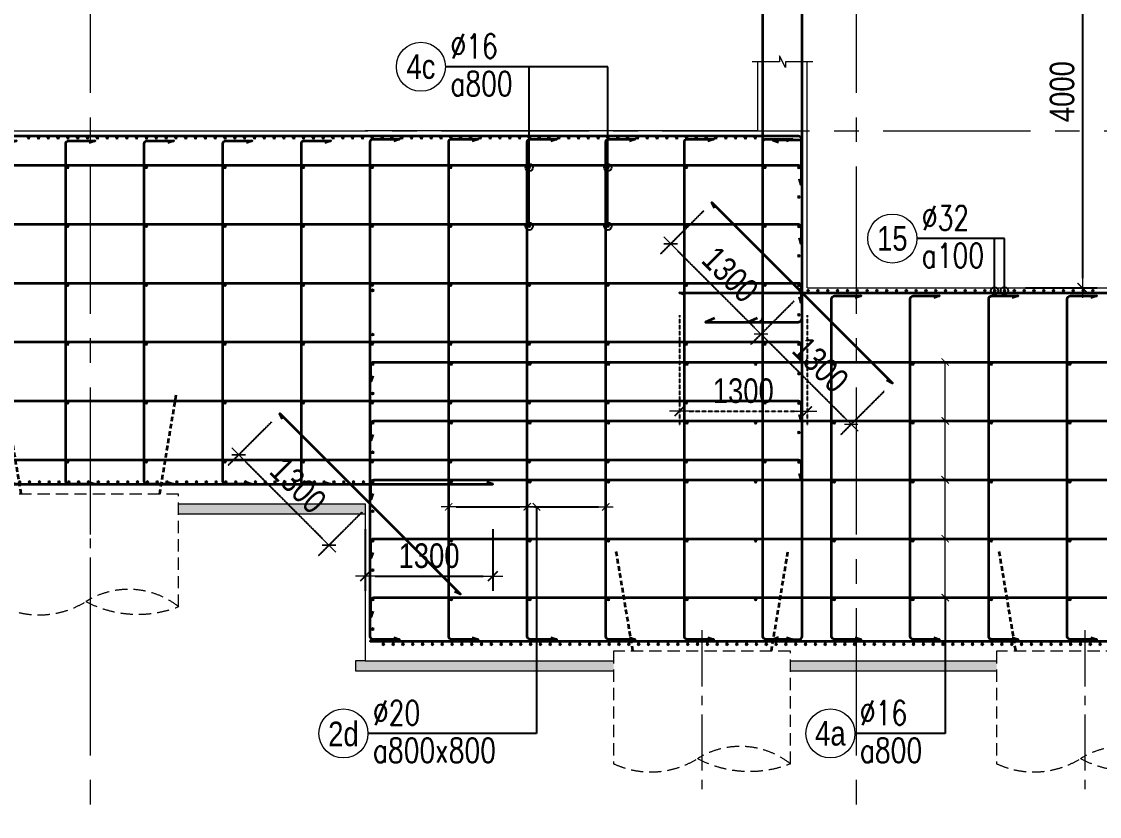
# Model space of a CAD drawing. Header units: millimetres. Extents: x -134772 to 596971, y -129535 to 35703.
# Drawn here: x 102808 to 113785, y -92964 to -84866 of the extents above; entities that cross this region are included whole.
import ezdxf
from ezdxf.enums import TextEntityAlignment as Align

# ---------------------------------------------------------------- set-up
doc = ezdxf.new("R2010")
doc.units = ezdxf.units.MM
doc.header["$MEASUREMENT"] = 0
for name, pattern in [('CENTER2', [28.575, 19.05, -3.175, 3.175, -3.175]), ('HIDDEN', [0.375, 0.25, -0.125]), ('POD_Grid$0$CENTER2', [1.125, 0.75, -0.125, 0.125, -0.125])]:
    doc.linetypes.add(name, pattern=pattern)
doc.layers.get('Defpoints').update_dxf_attribs({"color": 252})
for name, color, linetype, lineweight in [('KC-TRUC', 5, 'CENTER2', 18), ('NDC_S_CONTINUOUS', 3, 'Continuous', 20), ('NDC_S_DIM', 1, 'Continuous', 9), ('NDC_S_HATCH MATERIAL', 8, 'Continuous', 13), ('NDC_S_LEADER', 1, 'Continuous', 9), ('NDC_S_REBAR', 4, 'Continuous', 35), ('NDC_S_VN TEXT', 7, 'Continuous', 9), ('POD_Grid$0$NDC_S_AXIS', 5, 'POD_Grid$0$CENTER2', 13)]:
    doc.layers.add(name, color=color, linetype=linetype, lineweight=lineweight)
doc.styles.add('ARIAL', font='arial.ttf', dxfattribs={"width": 0.8})
doc.styles.add('NDC_ARIAL', font='arial.ttf', dxfattribs={"width": 0.8})
doc.styles.add('NDC_ROMANS', font='romans.shx', dxfattribs={"width": 0.8})
doc.dimstyles.new('NDC_1-100', dxfattribs={"dimscale": 100, "dimtxt": 2.5, "dimasz": 1, "dimexe": 1.5, "dimexo": 0, "dimgap": 0.8, "dimtad": 1, "dimdec": 0, "dimdsep": 46, "dimtxsty": 'NDC_ARIAL', "dimblk": 'DIMMARK', "dimcen": 49999.938995, "dimdle": 1.5, "dimclrd": 1, "dimclre": 1, "dimclrt": 3, "dimadec": 0, "dimazin": 0, "dimtfac": 1, "dimtdec": 0, "dimtix": 1, "dimtmove": 2, "dimatfit": 3, "dimfxl": 1, "dimarcsym": 0})
doc.dimstyles.new('NDC_1-50', dxfattribs={"dimscale": 50, "dimtxt": 2.5, "dimasz": 1, "dimexe": 1.5, "dimexo": 0, "dimgap": 0.8, "dimtad": 1, "dimdec": 0, "dimdsep": 46, "dimtxsty": 'NDC_ARIAL', "dimblk": 'DIMMARK', "dimcen": 49999.938995, "dimdle": 1.5, "dimclrd": 1, "dimclre": 1, "dimclrt": 3, "dimadec": 0, "dimazin": 0, "dimtfac": 1, "dimtdec": 0, "dimtix": 1, "dimtmove": 2, "dimatfit": 3, "dimfxl": 1, "dimarcsym": 0})

# ---------------------------------------------------------------- blocks, each defined once
blk = doc.blocks.new('*U686')
at = {"layer": 'KC-TRUC', "ltscale": 30}
blk.add_line((0, 311), (0, -1385), dxfattribs=at)
at = {"layer": 'NDC_S_HATCH MATERIAL', "color": 2, "linetype": 'HIDDEN', "ltscale": 500}
blk.add_lwpolyline([(900, -1049), (900, 98), (-900, 98), (-900, -1049)], dxfattribs=at)
for centre, major_axis, start_param, end_param in [((390, -1697), (-583, 583), -1.452433, -0.227584), ((-521, -233), (-636, 636), 1.921341, 2.912184), ((484, 22), (812, 812), 3.446929, 4.297833)]:
    blk.add_ellipse(centre, major_axis=major_axis, ratio=1, start_param=start_param, end_param=end_param, dxfattribs=at)
at = {"layer": 'NDC_S_REBAR', "linetype": 'HIDDEN', "ltscale": 200}
for p, q in [((-876, 1115), (-707, 100)), ((707, 100), (876, 1115))]:
    blk.add_line(p, q, dxfattribs=at)
blk = doc.blocks.new('kata_block_THEP')
at = {"layer": 'NDC_S_REBAR', "color": 0}
for p, q in [((-0.5, 0), (0.5, 0)), ((-0.35, 0.35), (0.35, -0.35)), ((0.35, 0.35), (-0.35, -0.35)), ((0, 0.5), (0, -0.5))]:
    blk.add_line(p, q, dxfattribs=at)
at = {"layer": 'NDC_S_REBAR', "color": 0, "const_width": 0.0833}
blk.add_lwpolyline([(-0.5, 0, 1), (0.5, 0, 1), (-0.5, 0, 1)], format="xyb", dxfattribs=at)
blk = doc.blocks.new('*U908')
at = {"layer": 'NDC_S_REBAR', "xscale": 25, "yscale": 25, "zscale": 25}
blk.add_blockref('kata_block_THEP', (0, 0), dxfattribs=at)
blk = doc.blocks.new('*U909')
at = {"layer": 'NDC_S_CONTINUOUS', "color": 0, "linetype": 'ByBlock', "lineweight": -2, "transparency": 16777216}
for p in [(0, 0), (100, 0), (200, 0), (300, 0), (400, 0), (500, 0), (600, 0), (700, 0), (800, 0), (900, 0), (1000, 0), (1100, 0), (1200, 0), (1300, 0), (1400, 0), (1500, 0), (1600, 0), (1700, 0), (1800, 0), (1900, 0), (2000, 0), (2100, 0), (2200, 0), (2300, 0), (2400, 0), (2500, 0), (2600, 0), (2700, 0), (2800, 0), (2900, 0), (3000, 0), (3100, 0), (3200, 0), (3300, 0), (3400, 0), (3500, 0), (3600, 0), (3700, 0), (3800, 0), (3900, 0), (4000, 0), (4100, 0), (4200, 0), (4300, 0), (4400, 0), (4500, 0), (4600, 0), (4700, 0), (4800, 0), (4900, 0), (5000, 0), (5100, 0), (5200, 0), (5300, 0), (5400, 0), (5500, 0), (5600, 0), (5700, 0), (5800, 0), (5900, 0), (6000, 0), (6100, 0), (6200, 0), (6300, 0), (6400, 0), (6500, 0), (6600, 0), (6700, 0), (6800, 0), (6900, 0), (7000, 0), (7100, 0), (7200, 0), (7300, 0), (7400, 0), (7500, 0), (7600, 0), (7700, 0), (7800, 0), (7900, 0), (8000, 0), (8100, 0), (8200, 0), (8300, 0), (8400, 0), (8500, 0), (8600, 0), (8700, 0), (8800, 0), (8900, 0), (9000, 0), (9100, 0), (9200, 0), (9300, 0), (9400, 0), (9500, 0), (9600, 0), (9700, 0), (9800, 0), (9900, 0), (10000, 0), (10100, 0), (10200, 0), (10300, 0), (10400, 0), (10500, 0), (10600, 0), (10700, 0), (10800, 0)]:
    blk.add_blockref('*U908', p, dxfattribs=at)
blk = doc.blocks.new('*U11')
blk.add_circle((-2.5, 0), 2.5)
at = {"layer": 'NDC_S_VN TEXT', "color": 3, "style": 'NDC_ROMANS', "width": 0.75}
for tag, p in [('DK1', (0.5, 0.85)), ('KC1', (0.5, -2.97))]:
    blk.add_attdef(tag, p, '', height=2.5, dxfattribs=at)
at = {"layer": 'NDC_S_VN TEXT', "color": 7, "style": 'ARIAL', "width": 0.8}
blk.add_attdef('SH2', text='', height=2.5, dxfattribs=at).set_placement((-2.5, 0), align=Align.MIDDLE)
blk = doc.blocks.new('DIMMARK')
at = {"layer": 'NDC_S_DIM', "color": 1}
blk.add_line((-1.5, 0), (1, 0), dxfattribs=at)
at = {"layer": 'NDC_S_DIM', "color": 2, "const_width": 0.15}
blk.add_lwpolyline([(-0.5, -0.5), (0.5, 0.5)], dxfattribs=at)
blk = doc.blocks.new('*U911')
at = {"layer": 'NDC_S_REBAR', "xscale": -25, "yscale": 25, "zscale": 25, "rotation": 270}
blk.add_blockref('kata_block_THEP', (0, 0), dxfattribs=at)
blk = doc.blocks.new('*U910')
at = {"layer": 'NDC_S_DIM', "color": 0, "linetype": 'ByBlock', "lineweight": -2, "transparency": 16777216}
for p in [(0, 3000), (0, 2400), (0, 1800), (0, 1200), (0, 600), (0, 0)]:
    blk.add_blockref('*U911', p, dxfattribs=at)
blk = doc.blocks.new('*U921')
at = {"layer": 'NDC_S_REBAR', "xscale": 25, "yscale": 25, "zscale": 25}
blk.add_blockref('kata_block_THEP', (0, 0), dxfattribs=at)
blk = doc.blocks.new('*U922')
at = {"layer": 'NDC_S_CONTINUOUS', "color": 0, "linetype": 'ByBlock', "lineweight": -2, "transparency": 16777216}
for p in [(7400, 0), (7500, 0), (7600, 0), (7700, 0), (7800, 0), (7900, 0), (8000, 0), (8100, 0), (8200, 0), (8300, 0), (8400, 0), (8500, 0), (8600, 0), (8700, 0), (8800, 0), (8900, 0), (9000, 0), (9100, 0), (9200, 0), (9300, 0), (9400, 0), (9500, 0), (9600, 0), (9700, 0), (9800, 0), (9900, 0), (10000, 0), (10100, 0), (10200, 0), (10300, 0), (10400, 0), (10500, 0), (10600, 0), (10700, 0), (10800, 0), (10900, 0), (11000, 0), (11100, 0), (11200, 0), (11300, 0), (11400, 0), (11500, 0), (11600, 0), (11700, 0), (11800, 0), (11900, 0), (12000, 0), (12100, 0), (12200, 0), (12300, 0), (12400, 0), (12500, 0), (12600, 0), (12700, 0), (12800, 0), (12900, 0), (13000, 0), (13100, 0), (13200, 0), (13300, 0), (13400, 0), (13500, 0), (13600, 0), (13700, 0), (13800, 0), (13900, 0), (14000, 0), (14100, 0), (14200, 0), (14300, 0), (14400, 0), (14500, 0), (14600, 0), (14700, 0), (14800, 0)]:
    blk.add_blockref('*U921', p, dxfattribs=at)
blk = doc.blocks.new('*U926')
at = {"layer": 'NDC_S_REBAR', "xscale": -25, "yscale": 25, "zscale": 25, "rotation": 270}
blk.add_blockref('kata_block_THEP', (0, 0), dxfattribs=at)
blk = doc.blocks.new('*U925')
at = {"layer": 'NDC_S_DIM', "color": 0, "linetype": 'ByBlock', "lineweight": -2, "transparency": 16777216}
for p in [(0, 3000), (0, 2400), (0, 1800), (0, 1200), (0, 600), (0, 0)]:
    blk.add_blockref('*U926', p, dxfattribs=at)
blk = doc.blocks.new('*U923')
at = {"layer": 'NDC_S_DIM'}
blk.add_blockref('*U925', (0, -1500), dxfattribs=at)
blk = doc.blocks.new('*U924')
at = {"layer": 'NDC_S_DIM', "color": 0, "linetype": 'ByBlock', "lineweight": -2, "transparency": 16777216}
for p in [(0, 0), (800, 0), (1600, 0), (2400, 0), (3200, 0)]:
    blk.add_blockref('*U923', p, dxfattribs=at)
blk = doc.blocks.new('*U930')
at = {"layer": 'NDC_S_REBAR', "xscale": -25, "yscale": 25, "zscale": 25, "rotation": 270}
blk.add_blockref('kata_block_THEP', (0, 0), dxfattribs=at)
blk = doc.blocks.new('*U929')
at = {"layer": 'NDC_S_DIM', "color": 0, "linetype": 'ByBlock', "lineweight": -2, "transparency": 16777216}
for p in [(0, 3000), (0, 2400), (0, 1800), (0, 1200), (0, 600), (0, 0)]:
    blk.add_blockref('*U930', p, dxfattribs=at)
blk = doc.blocks.new('*U927')
at = {"layer": 'NDC_S_DIM'}
blk.add_blockref('*U929', (0, -1500), dxfattribs=at)
blk = doc.blocks.new('*U928')
at = {"layer": 'NDC_S_DIM', "color": 0, "linetype": 'ByBlock', "lineweight": -2, "transparency": 16777216}
for p in [(0, 0), (800, 0), (1600, 0), (2400, 0), (3200, 0)]:
    blk.add_blockref('*U927', p, dxfattribs=at)
blk = doc.blocks.new('*D931')
at = {"layer": 'Defpoints', "color": 0, "transparency": 16777216}
for p in [(106308, -90039), (107608, -90039), (107608, -90516)]:
    blk.add_point(p, dxfattribs=at)
at = {"layer": 'NDC_S_DIM', "color": 1, "lineweight": -2, "transparency": 16777216}
for p, q in [((106308, -90039), (106308, -90666)), ((107608, -90039), (107608, -90666)), ((106408, -90516), (107508, -90516))]:
    blk.add_line(p, q, dxfattribs=at)
at = {"layer": 'NDC_S_DIM', "color": 1, "lineweight": -2, "transparency": 16777216, "xscale": 100, "yscale": 100, "zscale": 100, "rotation": 180}
blk.add_blockref('DIMMARK', (106308, -90516), dxfattribs=at)
at = {"layer": 'NDC_S_DIM', "color": 1, "lineweight": -2, "transparency": 16777216, "xscale": 100, "yscale": 100, "zscale": 100}
blk.add_blockref('DIMMARK', (107608, -90516), dxfattribs=at)
at = {"layer": 'NDC_S_DIM', "color": 3, "transparency": 16777216, "insert": (106958, -90309), "char_height": 250, "attachment_point": 5, "style": 'NDC_ARIAL'}
blk.add_mtext('1300', dxfattribs=at)
blk = doc.blocks.new('*D932')
at = {"layer": 'Defpoints', "color": 0, "linetype": 'HIDDEN', "transparency": 16777216}
for p in [(105353, -88946), (106273, -89865), (105938, -90200)]:
    blk.add_point(p, dxfattribs=at)
at = {"layer": 'NDC_S_DIM', "color": 1, "linetype": 'HIDDEN', "lineweight": -2, "transparency": 16777216}
for p, q in [((105353, -88946), (104913, -89386)), ((105090, -89351), (105868, -90129)), ((106273, -89865), (105832, -90306))]:
    blk.add_line(p, q, dxfattribs=at)
at = {"layer": 'NDC_S_DIM', "color": 1, "linetype": 'HIDDEN', "lineweight": -2, "transparency": 16777216, "xscale": 100, "yscale": 100, "zscale": 100}
for p, rotation in [((105019, -89280), 135.0000000000009), ((105938, -90200), 315.0000000000009)]:
    blk.add_blockref('DIMMARK', p, dxfattribs=dict(at, rotation=rotation))
at = {"layer": 'NDC_S_DIM', "color": 3, "linetype": 'HIDDEN', "transparency": 16777216, "insert": (105625, -89593), "char_height": 250, "attachment_point": 5, "rotation": 315, "style": 'NDC_ARIAL'}
blk.add_mtext('1300', dxfattribs=at)
blk = doc.blocks.new('*D933')
at = {"layer": 'Defpoints', "color": 0, "ltscale": 0.005, "transparency": 16777216}
for p in [(107958, -89810), (108758, -89810), (108758, -89810)]:
    blk.add_point(p, dxfattribs=at)
at = {"layer": 'NDC_S_LEADER', "color": 1, "lineweight": -2, "ltscale": 0.005, "transparency": 16777216}
for p, q in [((107958, -89810), (107958, -89735)), ((108758, -89810), (108758, -89735)), ((108033, -89810), (108683, -89810))]:
    blk.add_line(p, q, dxfattribs=at)
at = {"layer": 'NDC_S_LEADER', "color": 1, "lineweight": -2, "ltscale": 0.005, "transparency": 16777216, "xscale": 75, "yscale": 75, "zscale": 75, "rotation": 180}
blk.add_blockref('DIMMARK', (107958, -89810), dxfattribs=at)
at = {"layer": 'NDC_S_LEADER', "color": 1, "lineweight": -2, "ltscale": 0.005, "transparency": 16777216, "xscale": 75, "yscale": 75, "zscale": 75}
blk.add_blockref('DIMMARK', (108758, -89810), dxfattribs=at)
blk = doc.blocks.new('_ARCHTICK')
at = {"color": 0, "linetype": 'ByBlock', "const_width": 0.15}
blk.add_lwpolyline([(-0.5, -0.5), (0.5, 0.5)], dxfattribs=at)
blk = doc.blocks.new('*D934')
at = {"layer": 'Defpoints', "color": 0, "ltscale": 0.005, "transparency": 16777216}
for p in [(107158, -89810), (107958, -89810), (107958, -89810)]:
    blk.add_point(p, dxfattribs=at)
at = {"layer": 'NDC_S_LEADER', "color": 1, "lineweight": -2, "ltscale": 0.005, "transparency": 16777216}
for p, q in [((107158, -89810), (107158, -89735)), ((107958, -89810), (107958, -89735)), ((107233, -89810), (107883, -89810))]:
    blk.add_line(p, q, dxfattribs=at)
at = {"layer": 'NDC_S_LEADER', "color": 1, "lineweight": -2, "ltscale": 0.005, "transparency": 16777216, "xscale": 75, "yscale": 75, "zscale": 75, "rotation": 180}
blk.add_blockref('DIMMARK', (107158, -89810), dxfattribs=at)
at = {"layer": 'NDC_S_LEADER', "color": 1, "lineweight": -2, "ltscale": 0.005, "transparency": 16777216, "xscale": 75, "yscale": 75, "zscale": 75}
blk.add_blockref('DIMMARK', (107958, -89810), dxfattribs=at)
blk = doc.blocks.new('*U937')
at = {"layer": 'NDC_S_REBAR', "xscale": 25, "yscale": 25, "zscale": 25}
blk.add_blockref('kata_block_THEP', (0, 0), dxfattribs=at)
blk = doc.blocks.new('*U938')
at = {"layer": 'NDC_S_CONTINUOUS', "color": 0, "linetype": 'ByBlock', "lineweight": -2, "transparency": 16777216}
for p in [(0, 0), (100, 0), (200, 0), (300, 0), (400, 0), (500, 0), (600, 0), (700, 0), (800, 0), (900, 0), (1000, 0), (1100, 0), (1200, 0), (1300, 0), (1400, 0), (1500, 0), (1600, 0), (1700, 0), (1800, 0), (1900, 0), (2000, 0), (2100, 0), (2200, 0), (2300, 0), (2400, 0), (2500, 0), (2600, 0), (2700, 0), (2800, 0), (2900, 0), (3000, 0), (3100, 0), (3200, 0), (3300, 0), (3400, 0), (3500, 0), (3600, 0), (3700, 0), (3800, 0), (3900, 0), (4000, 0), (4100, 0), (4200, 0), (4300, 0), (4400, 0), (4500, 0), (4600, 0), (4700, 0), (4800, 0), (4900, 0), (5000, 0), (5100, 0), (5200, 0), (5300, 0), (5400, 0), (5500, 0), (5600, 0), (5700, 0), (5800, 0), (5900, 0), (6000, 0), (6100, 0), (6200, 0), (6300, 0), (6400, 0), (6500, 0), (6600, 0), (6700, 0), (6800, 0), (6900, 0), (7000, 0), (7100, 0), (7200, 0), (7300, 0)]:
    blk.add_blockref('*U937', p, dxfattribs=at)
blk = doc.blocks.new('*U935')
at = {"layer": 'NDC_S_REBAR', "xscale": -25, "yscale": 25, "zscale": 25, "rotation": 270}
for p in [(0, 1200), (0, 600), (0, 0), (0, -600), (0, -1200)]:
    blk.add_blockref('kata_block_THEP', p, dxfattribs=at)
blk = doc.blocks.new('*U936')
at = {"layer": 'NDC_S_DIM', "color": 0, "linetype": 'ByBlock', "lineweight": -2, "transparency": 16777216}
for p in [(0, 0), (800, 0), (1600, 0), (2400, 0), (3200, 0)]:
    blk.add_blockref('*U935', p, dxfattribs=at)
blk = doc.blocks.new('*D939')
at = {"layer": 'Defpoints', "color": 0, "ltscale": 0.005, "transparency": 16777216}
for p in [(107958, -89810), (108758, -89810), (108758, -89810)]:
    blk.add_point(p, dxfattribs=at)
at = {"layer": 'NDC_S_LEADER', "color": 1, "lineweight": -2, "ltscale": 0.005, "transparency": 16777216}
for p, q in [((107958, -89810), (107958, -89735)), ((108758, -89810), (108758, -89735)), ((108033, -89810), (108683, -89810))]:
    blk.add_line(p, q, dxfattribs=at)
at = {"layer": 'NDC_S_LEADER', "color": 1, "lineweight": -2, "ltscale": 0.005, "transparency": 16777216, "xscale": 75, "yscale": 75, "zscale": 75, "rotation": 180}
blk.add_blockref('DIMMARK', (107958, -89810), dxfattribs=at)
at = {"layer": 'NDC_S_LEADER', "color": 1, "lineweight": -2, "ltscale": 0.005, "transparency": 16777216, "xscale": 75, "yscale": 75, "zscale": 75}
blk.add_blockref('DIMMARK', (108758, -89810), dxfattribs=at)
blk = doc.blocks.new('*D940')
at = {"layer": 'Defpoints', "color": 0, "ltscale": 0.005, "transparency": 16777216}
for p in [(107158, -89810), (107958, -89810), (107958, -89810)]:
    blk.add_point(p, dxfattribs=at)
at = {"layer": 'NDC_S_LEADER', "color": 1, "lineweight": -2, "ltscale": 0.005, "transparency": 16777216}
for p, q in [((107158, -89810), (107158, -89735)), ((107958, -89810), (107958, -89735)), ((107233, -89810), (107883, -89810))]:
    blk.add_line(p, q, dxfattribs=at)
at = {"layer": 'NDC_S_LEADER', "color": 1, "lineweight": -2, "ltscale": 0.005, "transparency": 16777216, "xscale": 75, "yscale": 75, "zscale": 75, "rotation": 180}
blk.add_blockref('DIMMARK', (107158, -89810), dxfattribs=at)
at = {"layer": 'NDC_S_LEADER', "color": 1, "lineweight": -2, "ltscale": 0.005, "transparency": 16777216, "xscale": 75, "yscale": 75, "zscale": 75}
blk.add_blockref('DIMMARK', (107958, -89810), dxfattribs=at)
blk = doc.blocks.new('*U941')
at = {"layer": 'NDC_S_REBAR', "xscale": 25, "yscale": 25, "zscale": 25}
blk.add_blockref('kata_block_THEP', (0, 0), dxfattribs=at)
blk = doc.blocks.new('*U942')
at = {"layer": 'NDC_S_CONTINUOUS', "color": 0, "linetype": 'ByBlock', "lineweight": -2, "transparency": 16777216}
for p in [(0, 0), (100, 0), (200, 0), (300, 0), (400, 0), (500, 0), (600, 0), (700, 0), (800, 0), (900, 0), (1000, 0), (1100, 0), (1200, 0), (1300, 0), (1400, 0), (1500, 0), (1600, 0), (1700, 0), (1800, 0), (1900, 0), (2000, 0), (2100, 0), (2200, 0), (2300, 0), (2400, 0), (2500, 0), (2600, 0), (2700, 0), (2800, 0), (2900, 0)]:
    blk.add_blockref('*U941', p, dxfattribs=at)
blk = doc.blocks.new('*D943')
at = {"layer": 'Defpoints', "color": 0, "linetype": 'HIDDEN', "transparency": 16777216}
for p in [(109508, -87858), (110808, -87858), (110808, -88836)]:
    blk.add_point(p, dxfattribs=at)
at = {"layer": 'NDC_S_DIM', "color": 1, "linetype": 'HIDDEN', "lineweight": -2, "transparency": 16777216}
for p, q in [((109508, -87858), (109508, -88986)), ((110808, -87858), (110808, -88986)), ((109608, -88836), (110708, -88836))]:
    blk.add_line(p, q, dxfattribs=at)
at = {"layer": 'NDC_S_DIM', "color": 1, "linetype": 'HIDDEN', "lineweight": -2, "transparency": 16777216, "xscale": 100, "yscale": 100, "zscale": 100, "rotation": 180}
blk.add_blockref('DIMMARK', (109508, -88836), dxfattribs=at)
at = {"layer": 'NDC_S_DIM', "color": 1, "linetype": 'HIDDEN', "lineweight": -2, "transparency": 16777216, "xscale": 100, "yscale": 100, "zscale": 100}
blk.add_blockref('DIMMARK', (110808, -88836), dxfattribs=at)
at = {"layer": 'NDC_S_DIM', "color": 3, "linetype": 'HIDDEN', "transparency": 16777216, "insert": (110158, -88628), "char_height": 250, "attachment_point": 5, "style": 'NDC_ARIAL'}
blk.add_mtext('1300', dxfattribs=at)
blk = doc.blocks.new('*D944')
at = {"layer": 'Defpoints', "color": 0, "linetype": 'HIDDEN', "transparency": 16777216}
for p in [(109753, -86796), (110673, -87715), (110338, -88050)]:
    blk.add_point(p, dxfattribs=at)
at = {"layer": 'NDC_S_DIM', "color": 1, "linetype": 'HIDDEN', "lineweight": -2, "transparency": 16777216}
for p, q in [((109753, -86796), (109313, -87236)), ((109490, -87201), (110268, -87979)), ((110673, -87715), (110232, -88156))]:
    blk.add_line(p, q, dxfattribs=at)
at = {"layer": 'NDC_S_DIM', "color": 1, "linetype": 'HIDDEN', "lineweight": -2, "transparency": 16777216, "xscale": 100, "yscale": 100, "zscale": 100}
for p, rotation in [((109419, -87130), 135.0000000000009), ((110338, -88050), 315.0000000000009)]:
    blk.add_blockref('DIMMARK', p, dxfattribs=dict(at, rotation=rotation))
at = {"layer": 'NDC_S_DIM', "color": 3, "linetype": 'HIDDEN', "transparency": 16777216, "insert": (110025, -87443), "char_height": 250, "attachment_point": 5, "rotation": 315, "style": 'NDC_ARIAL'}
blk.add_mtext('1300', dxfattribs=at)
blk = doc.blocks.new('*D945')
at = {"layer": 'Defpoints', "color": 0, "linetype": 'HIDDEN', "transparency": 16777216}
for p in [(110673, -87715), (111592, -88635), (111257, -88969)]:
    blk.add_point(p, dxfattribs=at)
at = {"layer": 'NDC_S_DIM', "color": 1, "linetype": 'HIDDEN', "lineweight": -2, "transparency": 16777216}
for p, q in [((110673, -87715), (110232, -88156)), ((110409, -88120), (111187, -88898)), ((111592, -88635), (111151, -89075))]:
    blk.add_line(p, q, dxfattribs=at)
at = {"layer": 'NDC_S_DIM', "color": 1, "linetype": 'HIDDEN', "lineweight": -2, "transparency": 16777216, "xscale": 100, "yscale": 100, "zscale": 100}
for p, rotation in [((110338, -88050), 135.0000000005809), ((111257, -88969), 315.0000000005808)]:
    blk.add_blockref('DIMMARK', p, dxfattribs=dict(at, rotation=rotation))
at = {"layer": 'NDC_S_DIM', "color": 3, "linetype": 'HIDDEN', "transparency": 16777216, "insert": (110945, -88362), "char_height": 250, "attachment_point": 5, "rotation": 315, "style": 'NDC_ARIAL'}
blk.add_mtext('1300', dxfattribs=at)
blk = doc.blocks.new('*U1396')
at = {"layer": 'NDC_S_REBAR', "ltscale": 0.005}
blk.add_lwpolyline([(90, -1730), (150, -1750), (-118, -1750, -0.414214), (-150, -1718), (-150, 1718, -0.414214), (-118, 1750), (150, 1750), (90, 1730)], format="xyb", dxfattribs=at)
blk = doc.blocks.new('*U1397')
at = {"layer": 'NDC_S_DIM', "color": 0, "linetype": 'ByBlock', "lineweight": -2, "transparency": 16777216}
for p in [(0, 0), (800, 0), (1600, 0), (2400, 0), (3200, 0), (4000, 0), (4800, 0), (5600, 0), (6400, 0), (7200, 0), (8000, 0), (8800, 0)]:
    blk.add_blockref('*U1396', p, dxfattribs=at)
blk = doc.blocks.new('*U1398')
at = {"layer": 'NDC_S_REBAR', "ltscale": 0.005}
blk.add_lwpolyline([(90, -1730), (150, -1750), (-118, -1750, -0.414214), (-150, -1718), (-150, 1718, -0.414214), (-118, 1750), (150, 1750), (90, 1730)], format="xyb", dxfattribs=at)
blk = doc.blocks.new('*U1399')
at = {"layer": 'NDC_S_DIM', "color": 0, "linetype": 'ByBlock', "lineweight": -2, "transparency": 16777216}
for p in [(0, 0), (800, 0), (1600, 0), (2400, 0), (3200, 0), (4000, 0), (4800, 0), (5600, 0), (6400, 0), (7200, 0), (8000, 0), (8800, 0), (9600, 0), (10400, 0)]:
    blk.add_blockref('*U1398', p, dxfattribs=at)
blk = doc.blocks.new('*D1680')
at = {"layer": 'Defpoints', "color": 0, "transparency": 16777216}
for p in [(113031, -83580), (113031, -87580), (113613, -87580)]:
    blk.add_point(p, dxfattribs=at)
at = {"layer": 'NDC_S_DIM', "color": 1, "lineweight": -2, "transparency": 16777216}
for p, q in [((113031, -83580), (113763, -83580)), ((113613, -83680), (113613, -87480)), ((113031, -87580), (113763, -87580))]:
    blk.add_line(p, q, dxfattribs=at)
at = {"layer": 'NDC_S_DIM', "color": 1, "lineweight": -2, "transparency": 16777216, "xscale": 100, "yscale": 100, "zscale": 100}
for p, rotation in [((113613, -83580), 90), ((113613, -87580), 270)]:
    blk.add_blockref('DIMMARK', p, dxfattribs=dict(at, rotation=rotation))
at = {"layer": 'NDC_S_DIM', "color": 3, "transparency": 16777216, "insert": (113406, -85580), "char_height": 250, "attachment_point": 5, "rotation": 90, "style": 'NDC_ARIAL'}
blk.add_mtext('4000', dxfattribs=at)

msp = doc.modelspace()

# ---------------------------------------------------------------- hatches: boundary and pattern name
at = {"layer": 'NDC_S_HATCH MATERIAL'}
h = msp.add_hatch(dxfattribs=at)
h.set_pattern_fill('AR-CONC', color=256, scale=8)
h.set_pattern_definition([(50, (89308.86, -63159.69), (57.380815, -5.02017), [6, -66]), (355, (89308.86, -63159.69), (-11.10011, 60.17537), [4.8, -52.8]), (100.45144, (89313.64, -63160.107), (46.28071, 55.1552), [5.09922, -56.09137]), (46.1842, (89308.86, -63143.69), (85.3793, -13.24154), [9, -99]), (96.63564, (89315.97, -63144.79), (74.77296, 77.92949), [7.64883, -84.1371]), (351.18416, (89308.86, -63143.69), (74.77296, 77.9295), [7.2, -79.2]), (21, (89316.86, -63147.69), (47.752564, -32.20951), [6, -66]), (326, (89316.86, -63147.69), (19.46523, 58.012), [4.8, -52.8]), (71.45144, (89320.84, -63150.37), (67.21779, 25.80249), [5.09922, -56.09137]), (37.5, (89308.858, -63159.688), (0.972788, 26.631508), [0, -52.16, 0, -53.6, 0, -53]), (7.5, (89308.858, -63159.688), (21.045563, 31.552937), [0, -30.56, 0, -50.96, 0, -20.2]), (327.5, (89291.018, -63159.688), (42.705795, -1.80439), [0, -20, 0, -62.4, 0, -82.8]), (317.5, (89283.018, -63159.69), (46.654894, 8.0084), [0, -26, 0, -41.44, 0, -58.8])])
h.paths.add_polyline_path([(96508, -89880.2), (96508, -89780.2), (95308, -89780.2), (95308, -89880.2)])
h.paths.add_polyline_path([(104407.9, -89780.2), (104407.9, -89880.2), (106308, -89880.2), (106308, -89780.1)])
h.paths.add_polyline_path([(102608, -89880.2), (102608, -89780.2), (98307.9, -89780.2), (98307.9, -89880.2)])
h = msp.add_hatch(dxfattribs=at)
h.set_pattern_fill('AR-CONC', color=256, scale=8)
h.set_pattern_definition([(50, (100208.86, -64759.69), (57.380815, -5.02017), [6, -66]), (355, (100208.86, -64759.69), (-11.10011, 60.17537), [4.8, -52.8]), (100.45144, (100213.64, -64760.107), (46.28071, 55.1552), [5.09922, -56.09137]), (46.1842, (100208.86, -64743.69), (85.3793, -13.24154), [9, -99]), (96.63564, (100215.97, -64744.79), (74.77296, 77.92949), [7.64883, -84.1371]), (351.18416, (100208.86, -64743.69), (74.77296, 77.92949), [7.2, -79.2]), (21, (100216.86, -64747.69), (47.752564, -32.20951), [6, -66]), (326, (100216.86, -64747.69), (19.46523, 58.012), [4.8, -52.8]), (71.45144, (100220.84, -64750.37), (67.21779, 25.80249), [5.099215, -56.09137]), (37.5, (100208.858, -64759.688), (0.972788, 26.631508), [0, -52.16, 0, -53.6, 0, -53]), (7.5, (100208.858, -64759.688), (21.045563, 31.552937), [0, -30.56, 0, -50.96, 0, -20.2]), (327.5, (100191.018, -64759.688), (42.705795, -1.80439), [0, -20, 0, -62.4, 0, -82.8]), (317.5, (100183.018, -64759.69), (46.654894, 8.0084), [0, -26, 0, -41.44, 0, -58.8])])
h.paths.add_polyline_path([(108837.8, -91480.2), (108837.8, -91380.2), (106208, -91380.2), (106208, -91480.2)])
h.paths.add_polyline_path([(112737.9, -91480.2), (112737.9, -91380.2), (110637.7, -91380.2), (110637.7, -91480.2)])
h.paths.add_polyline_path([(116638, -91480.2), (116638, -91380.2), (114537.8, -91380.2), (114537.8, -91480.2)])
h.paths.add_polyline_path([(120538.1, -91480.2), (120538.1, -91380.2), (118437.9, -91380.2), (118437.9, -91480.2)])
h.paths.add_polyline_path([(122338.1, -91380.2), (122338.1, -91480.2), (124438.2, -91480.2), (124438.2, -91380.2)])

# ---------------------------------------------------------------- linework, layer by layer
at = {"layer": 'NDC_S_CONTINUOUS'}
for p, q in [((110308, -85979.9), (110308, -85275.3)), ((110808, -87579.9), (110808, -85275.3)), ((95408, -85979.9), (106308, -85979.9)), ((110308, -85979.9), (106308, -85979.9)), ((110808, -87579.9), (122208, -87579.9)), ((104407.9, -89780), (106308, -89780)), ((104407.9, -89780), (106308, -89780)), ((106308, -89779.9), (106308, -91379.9)), ((106308, -91379.9), (108837.8, -91379.9)), ((110637.7, -91379.9), (112737.9, -91379.9))]:
    msp.add_line(p, q, dxfattribs=at)
at = {"layer": 'NDC_S_DIM'}
for points in [[(110868, -85275.3), (110588, -85275.3), (110588, -85335.3), (110528, -85215.3), (110528, -85275.3), (110248, -85275.3)], [(112214.4, -91209), (112214.4, -88334.4)]]:
    msp.add_lwpolyline(points, dxfattribs=at)
at = {"layer": 'NDC_S_HATCH MATERIAL'}
for p, q in [((104407.9, -89880), (106308, -89880)), ((106308, -91379.9), (106208, -91379.9)), ((106208, -91379.9), (106208, -91479.9)), ((106208, -91479.9), (108837.8, -91479.9)), ((110637.7, -91479.9), (112737.9, -91479.9))]:
    msp.add_line(p, q, dxfattribs=at)
at = {"layer": 'NDC_S_REBAR', "color": 8, "ltscale": 0.005}
for points in [[(109866, -87889.4), (109774.5, -87929.8), (110308, -87929.8, 0.4142129), (110358, -87879.8), (110358, -83332.7), (110405.8, -83420.5)], [(110299.2, -87889.4), (110207.7, -87929.8), (110708, -87929.8, 0.4142142), (110758, -87879.8), (110758, -84387.8), (110712.5, -84476.9)]]:
    msp.add_lwpolyline(points, format="xyb", dxfattribs=at)
at = {"layer": 'NDC_S_REBAR', "ltscale": 0.005}
for points in [[(95478, -86469.9), (95458, -86529.9), (95458, -86059.9, -0.4142136), (95488, -86029.9), (110719.2, -86029.9, -0.4142136), (110749.2, -86059.9), (110749.2, -86529.9), (110729.2, -86469.9)], [(95478, -86469.9), (95458, -86529.9), (95458, -86059.9, -0.4142136), (95488, -86029.9), (110719.2, -86029.9, -0.4142136), (110749.2, -86059.9), (110749.2, -86529.9), (110729.2, -86469.9)], [(106598, -91140.7), (106658, -91160.7), (106388, -91160.7, -0.4142136), (106358, -91130.7), (106358, -86093.2, -0.4142136), (106388, -86063.2), (106658, -86063.2), (106598, -86083.2)], [(107398, -91140.7), (107458, -91160.7), (107188, -91160.7, -0.4142136), (107158, -91130.7), (107158, -86093.2, -0.4142136), (107188, -86063.2), (107458, -86063.2), (107398, -86083.2)], [(108198, -91140.7), (108258, -91160.7), (107988, -91160.7, -0.4142136), (107958, -91130.7), (107958, -86093.2, -0.4142136), (107988, -86063.2), (108258, -86063.2), (108198, -86083.2)], [(108998, -91140.7), (109058, -91160.7), (108788, -91160.7, -0.4142136), (108758, -91130.7), (108758, -86093.2, -0.4142136), (108788, -86063.2), (109058, -86063.2), (108998, -86083.2)], [(109798, -91140.7), (109858, -91160.7), (109588, -91160.7, -0.4142136), (109558, -91130.7), (109558, -86093.2, -0.4142136), (109588, -86063.2), (109858, -86063.2), (109798, -86083.2)], [(110598, -91140.7), (110658, -91160.7), (110388, -91160.7, -0.4142136), (110358, -91130.7), (110358, -86093.2, -0.4142136), (110388, -86063.2), (110658, -86063.2), (110598, -86083.2)], [(110518, -91139.9), (110458, -91159.9), (110728, -91159.9, 0.4142136), (110758, -91129.9), (110758, -86103.2, 0.4142136), (110728, -86073.2), (110458, -86073.2), (110518, -86093.2)], [(95478, -89139.9), (95458, -89079.9), (95458, -89549.9, 0.4142136), (95488, -89579.9), (107608, -89579.9), (107548, -89559.9)], [(95478, -89470.5), (95458, -89530.5), (95458, -89360.5, -0.4142136), (95488, -89330.5), (110719.2, -89330.5, -0.4142136), (110749.2, -89360.5), (110749.2, -89530.5), (110729.2, -89470.5)]]:
    msp.add_lwpolyline(points, format="xyb", dxfattribs=at)
at = {"layer": 'NDC_S_REBAR', "ltscale": 0.005, "elevation": 0}
for points in [[(95478, -86470.5), (95458, -86530.5), (95458, -86360.5, -0.4142136), (95488, -86330.5), (110719.2, -86330.5, -0.4142136), (110749.2, -86360.5), (110749.2, -86530.5), (110729.2, -86470.5)], [(95478, -87070.5), (95458, -87130.5), (95458, -86960.5, -0.4142136), (95488, -86930.5), (110719.2, -86930.5, -0.4142136), (110749.2, -86960.5), (110749.2, -87130.5), (110729.2, -87070.5)], [(95478, -87670.5), (95458, -87730.5), (95458, -87560.5, -0.4142136), (95488, -87530.5), (110719.2, -87530.5, -0.4142136), (110749.2, -87560.5), (110749.2, -87730.5), (110729.2, -87670.5)], [(95478, -88270.5), (95458, -88330.5), (95458, -88160.5, -0.4142136), (95488, -88130.5), (110719.2, -88130.5, -0.4142136), (110749.2, -88160.5), (110749.2, -88330.5), (110729.2, -88270.5)], [(106384.5, -88474.4), (106364.5, -88534.4), (106364.5, -88364.4, -0.4142136), (106394.5, -88334.4), (126048.2, -88334.4, -0.4142136), (126078.2, -88364.4), (126078.2, -88534.4), (126058.2, -88474.4)], [(95478, -88870.5), (95458, -88930.5), (95458, -88760.5, -0.4142136), (95488, -88730.5), (110719.2, -88730.5, -0.4142136), (110749.2, -88760.5), (110749.2, -88930.5), (110729.2, -88870.5)], [(106384.5, -89074.4), (106364.5, -89134.4), (106364.5, -88964.4, -0.4142136), (106394.5, -88934.4), (126048.2, -88934.4, -0.4142136), (126078.2, -88964.4), (126078.2, -89134.4), (126058.2, -89074.4)], [(106384.5, -89674.4), (106364.5, -89734.4), (106364.5, -89564.4, -0.4142136), (106394.5, -89534.4), (126048.2, -89534.4, -0.4142136), (126078.2, -89564.4), (126078.2, -89734.4), (126058.2, -89674.4)], [(106384.5, -90274.4), (106364.5, -90334.4), (106364.5, -90164.4, -0.4142136), (106394.5, -90134.4), (126048.2, -90134.4, -0.4142136), (126078.2, -90164.4), (126078.2, -90334.4), (126058.2, -90274.4)], [(106384.5, -90874.4), (106364.5, -90934.4), (106364.5, -90764.4, -0.4142136), (106394.5, -90734.4), (126048.2, -90734.4, -0.4142136), (126078.2, -90764.4), (126078.2, -90934.4), (126058.2, -90874.4)]]:
    msp.add_lwpolyline(points, format="xyb", dxfattribs=at)
at = {"layer": 'NDC_S_REBAR', "ltscale": 0.005}
for points in [[(109867, -86767.2), (109838.7, -86710.6), (111677.2, -88549.1), (111620.6, -88520.8)], [(109568, -87649.9), (109508, -87629.9), (123508, -87629.9), (123448, -87649.9)], [(105467, -88917.2), (105438.7, -88860.6), (107277.2, -90699.1), (107220.6, -90670.8)], [(106418, -91159.9), (106358, -91179.9), (126088.2, -91179.9), (126028.2, -91159.9)]]:
    msp.add_lwpolyline(points, dxfattribs=at)
at = {"layer": 'POD_Grid$0$NDC_S_AXIS', "ltscale": 2000}
msp.add_line((93583.6, -85979.9), (158815.4, -85979.9), dxfattribs=at)
for points in [[(103508, -81842.7), (103508, -99069)], [(111308, -81842.7), (111308, -99069)]]:
    msp.add_lwpolyline(points, dxfattribs=at)

# ---------------------------------------------------------------- block references
for p in [(103508, -89778.3), (109737.7, -91378.3), (113637.9, -91378.3)]:
    msp.add_blockref('*U686', p)
at = {"layer": 'NDC_S_CONTINUOUS', "xscale": -1, "rotation": 180}
msp.add_blockref('*U922', (95481, -86049.5, 0), dxfattribs=at)
at = {"layer": 'NDC_S_CONTINUOUS'}
for name, p in [('*U942', (110817.1, -87608.4)), ('*U909', (95488, -89556.8)), ('*U938', (106491, -91209.4))]:
    msp.add_blockref(name, p, dxfattribs=at)
at = {"layer": 'NDC_S_DIM', "ltscale": 0.005, "xscale": 100, "yscale": 100, "zscale": 100}
for p, values in [((107125, -85326.4), {'SH2': '4c', 'DK1': '%%c16', 'KC1': 'a800'}), ((111926.4, -87076.7), {'SH2': '15', 'DK1': '%%C32', 'KC1': 'a100'}), ((106336, -92118.6), {'SH2': '2d', 'DK1': '%%c20', 'KC1': 'a800x800'}), ((111295.4, -92118.6), {'SH2': '4a', 'DK1': '%%c16', 'KC1': 'a800'})]:
    msp.add_blockref('*U11', p, dxfattribs=at).add_auto_attribs(values)
at = {"layer": 'NDC_S_DIM'}
for name, p in [('*U1397', (97008, -87829.9)), ('*U928', (102478.5, -87852.2)), ('*U910', (106378.5, -89352.2)), ('*U924', (107178.5, -87852.2)), ('*U1399', (111208, -89411.9)), ('*U936', (110285.1, -89556, 0))]:
    msp.add_blockref(name, p, dxfattribs=at)
at = {"layer": 'NDC_S_LEADER', "ltscale": 0.005, "xscale": 75, "yscale": 75, "zscale": 75, "rotation": 90}
for p in [(112214.4, -88334.4), (112214.4, -88934.4), (112214.4, -89534.4), (112214.4, -90134.4)]:
    msp.add_blockref('_ARCHTICK', p, dxfattribs=at)
at = {"layer": 'NDC_S_REBAR', "yscale": 25, "zscale": 25}
for p, xscale, rotation in [((110725.6, -86352.2, 0), 25, 90.00000000000001), ((110725.6, -86652.2, 0), 25, 90.00000000000001), ((110725.6, -86952.2, 0), 25, 90.00000000000001), ((110725.6, -87252.2, 0), 25, 90.00000000000001), ((106385.1, -87606, 0), -25, 270), ((110725.6, -87552.2, 0), 25, 90.00000000000001), ((110732.3, -87599.9), 25, 270), ((110725.6, -87852.2, 0), 25, 90.00000000000001), ((106385.1, -88056, 0), -25, 270), ((110725.6, -88152.2, 0), 25, 90.00000000000001), ((106385.1, -88356, 0), -25, 270), ((107185.1, -88356, 0), -25, 270), ((107985.1, -88356, 0), -25, 270), ((108785.1, -88356, 0), -25, 270), ((109585.1, -88356, 0), -25, 270), ((110725.6, -88452.2, 0), 25, 90.00000000000001), ((106385.1, -88656, 0), -25, 270), ((110725.6, -88752.2, 0), 25, 90.00000000000001), ((106385.1, -88956, 0), -25, 270), ((107185.1, -88956, 0), -25, 270), ((107985.1, -88956, 0), -25, 270), ((108785.1, -88956, 0), -25, 270), ((109585.1, -88956, 0), -25, 270), ((110725.6, -89052.2, 0), 25, 90.00000000000001), ((106385.1, -89256, 0), -25, 270), ((110725.6, -89352.2, 0), 25, 90.00000000000001), ((106385.1, -89556, 0), -25, 270), ((107185.1, -89556, 0), -25, 270), ((107185.1, -89556, 0), -25, 270), ((107985.1, -89556, 0), -25, 270), ((108785.1, -89556, 0), -25, 270), ((109585.1, -89556, 0), -25, 270), ((106385.1, -89856, 0), -25, 270), ((106385.1, -90156, 0), -25, 270), ((107185.1, -90156, 0), -25, 270), ((107985.1, -90156, 0), -25, 270), ((108785.1, -90156, 0), -25, 270), ((109585.1, -90156, 0), -25, 270), ((106385.1, -90456, 0), -25, 270), ((106385.1, -90756, 0), -25, 270), ((107185.1, -90756, 0), -25, 270), ((107985.1, -90756, 0), -25, 270), ((108785.1, -90756, 0), -25, 270), ((109585.1, -90756, 0), -25, 270), ((106385.1, -91056, 0), -25, 270)]:
    msp.add_blockref('kata_block_THEP', p, dxfattribs=dict(at, xscale=xscale, rotation=rotation))

# ---------------------------------------------------------------- dimensions: what is measured, and where the dimension line sits
at = {"layer": 'NDC_S_DIM'}
dim = msp.add_linear_dim(base=(113613.3, -87579.9), p1=(113031.2, -83579.9), p2=(113031.2, -87579.9), angle=90, dimstyle='NDC_1-100', dxfattribs=at)
dim.commit()
dim.dimension.update_dxf_attribs({"geometry": '*D1680', "text_midpoint": (113405.6, -85579.9)})
at = {"layer": 'NDC_S_DIM', "linetype": 'HIDDEN'}
for p1, p2, picture, middle in [((109753.3, -86796.1), (110672.5, -87715.3), '*D944', (110025.5, -87443.1)), ((105353.3, -88946.1), (106272.5, -89865.3), '*D932', (105625.5, -89593.1))]:
    dim = msp.add_aligned_dim(p1=p1, p2=p2, distance=-472.7, dimstyle='NDC_1-100', dxfattribs=at)
    dim.commit()
    dim.dimension.update_dxf_attribs({"geometry": picture, "text_midpoint": middle})
dim = msp.add_linear_dim(base=(111257.5, -88968.8), p1=(110672.5, -87715.3), p2=(111591.7, -88634.5), angle=135, dimstyle='NDC_1-100', dxfattribs=at)
dim.commit()
dim.dimension.update_dxf_attribs({"geometry": '*D945', "text_midpoint": (110944.7, -88362.3)})
dim = msp.add_linear_dim(base=(110808, -88835.9), p1=(109508, -87857.5), p2=(110808, -87857.5), dimstyle='NDC_1-100', dxfattribs=at)
dim.commit()
dim.dimension.update_dxf_attribs({"geometry": '*D943', "text_midpoint": (110158, -88628.2)})
at = {"layer": 'NDC_S_DIM'}
dim = msp.add_linear_dim(base=(107608, -90516.4), p1=(106308, -90039.4), p2=(107608, -90039.4), dimstyle='NDC_1-100', dxfattribs=at)
dim.commit()
dim.dimension.update_dxf_attribs({"geometry": '*D931', "text_midpoint": (106958, -90308.6)})
at = {"layer": 'NDC_S_LEADER', "ltscale": 0.005}
for p1, p2, picture, middle in [((107158, -89809.9), (107958, -89809.9), '*D934', (107558, -89809.9)), ((107158, -89809.9), (107958, -89809.9), '*D940', (107558, -89809.9)), ((107958, -89809.9), (108758, -89809.9), '*D933', (108358, -89809.9)), ((107958, -89809.9), (108758, -89809.9), '*D939', (108358, -89809.9))]:
    dim = msp.add_aligned_dim(p1=p1, p2=p2, distance=0, text=' ', dimstyle='NDC_1-50', override={"dimasz": 1.5, "dimldrblk": 'ARCHTICK'}, dxfattribs=at)
    dim.commit()
    dim.dimension.update_dxf_attribs({"geometry": picture, "text_midpoint": middle})

# ---------------------------------------------------------------- leaders
for points, override in [([(107978.5, -86952.2), (107978.5, -85326.4), (107125, -85326.4)], {"dimasz": 1.5, "dimldrblk": 'DotBlank'}), ([(108778.5, -86352.2), (108778.5, -85326.4), (107125, -85326.4)], {"dimasz": 1.5, "dimldrblk": 'DotBlank'}), ([(107978.5, -86352.2), (107978.5, -85326.4), (107125, -85326.4)], {"dimasz": 1.5, "dimldrblk": 'DotBlank'}), ([(108778.5, -86952.2), (108778.5, -85326.4), (107340.4, -85326.4)], {"dimasz": 1.5, "dimldrblk": 'DotBlank'}), ([(112717.1, -87608.4), (112717.1, -87076.7), (111926.4, -87076.7)], {"dimasz": 1.5, "dimldrblk": 'DotBlank'}), ([(112817.1, -87608.4, 0), (112817.1, -87076.7, 0), (111926.4, -87076.7, 0)], {"dimasz": 1.5, "dimldrblk": 'DotBlank'}), ([(108052.4, -89809.9), (108052.4, -92118.6), (106336, -92118.6)], {"dimasz": 1.5, "dimldrblk": 'ARCHTICK'}), ([(112214.4, -90734.4), (112214.4, -92118.6), (111295.4, -92118.6)], {"dimasz": 1.5, "dimldrblk": 'ARCHTICK'})]:
    msp.add_leader(points, dimstyle='NDC_1-50', override=override, dxfattribs=at)

doc.saveas('drawing.dxf')
